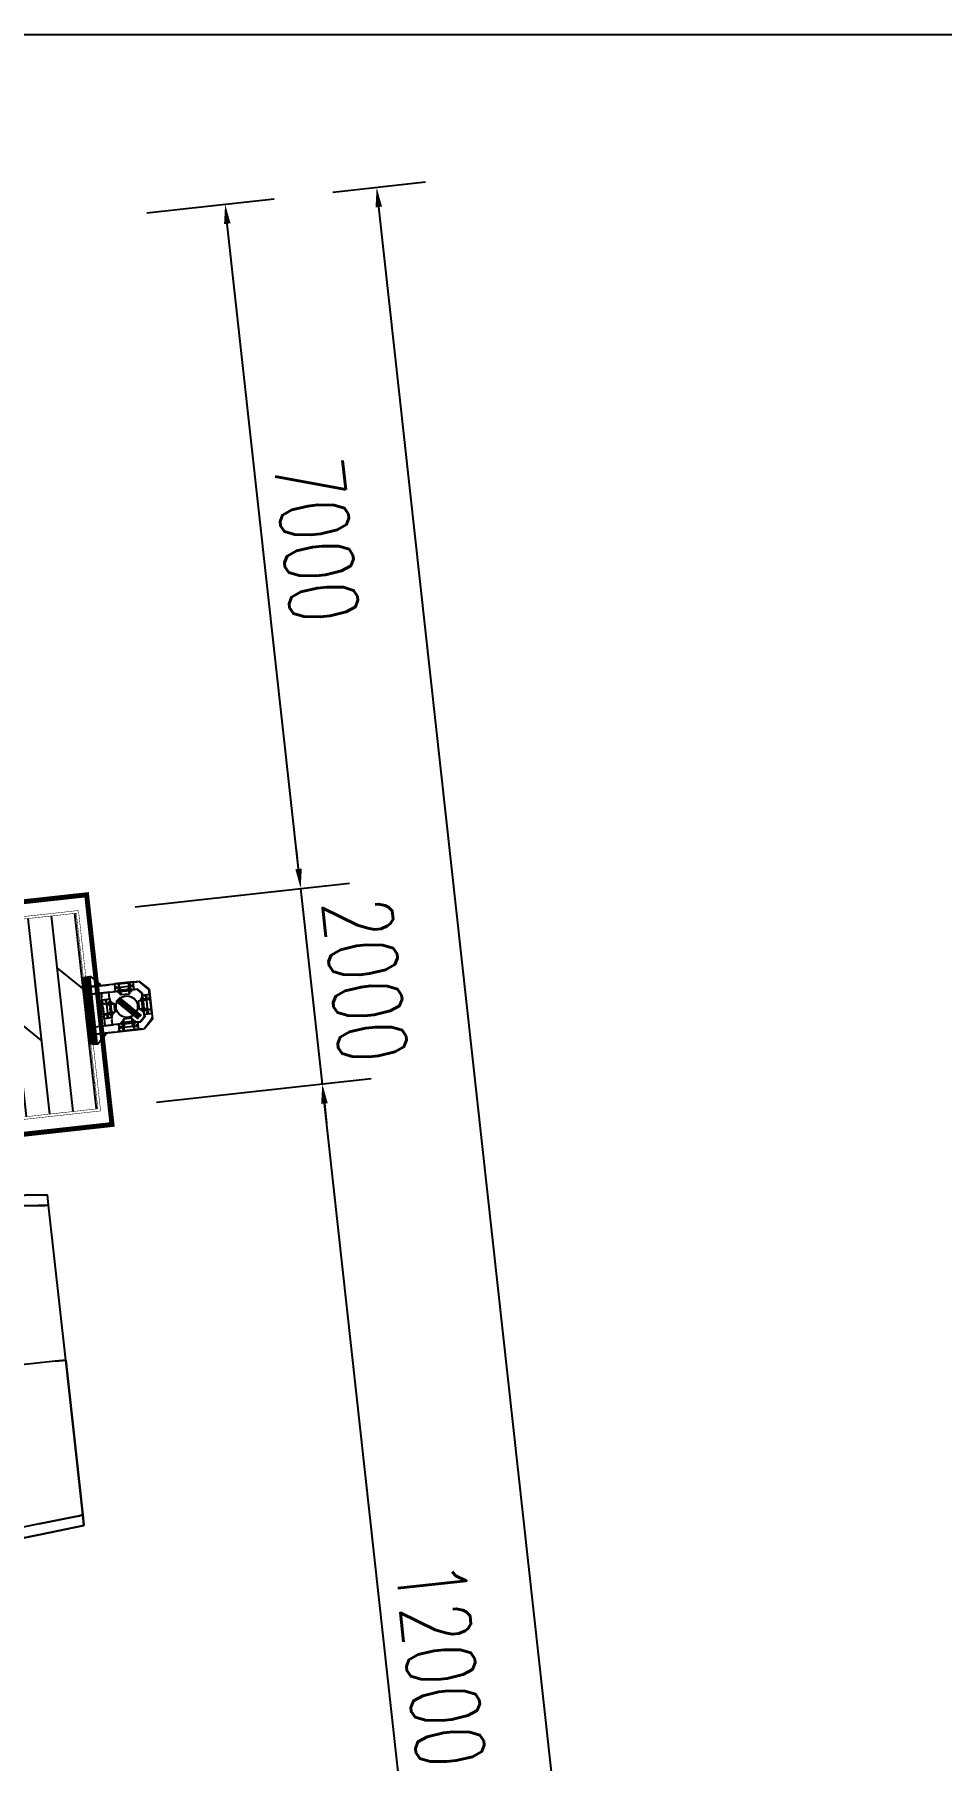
# Model space of a CAD drawing. Header units: millimetres. Extents: x -1003406 to 3312184, y 81337 to 716393.
# Drawn here: x 1422641 to 1431860, y 464052 to 481600 of the extents above; entities that cross this region are included whole.
import ezdxf

# ---------------------------------------------------------------- set-up
doc = ezdxf.new("R2010")
doc.units = ezdxf.units.MM
doc.header["$LTSCALE"] = 10
for name, pattern in [('CENTER2', [28.575, 19.05, -3.175, 3.175, -3.175]), ('DASHED2', [0.375, 0.25, -0.125]), ('DOTE', [2.42, 2, -0.2, 0.02, -0.2])]:
    doc.linetypes.add(name, pattern=pattern)
doc.layers.get('0').update_dxf_attribs({"linetype": 'CONTINUOUS'})
doc.layers.get('Defpoints').update_dxf_attribs({"linetype": 'CONTINUOUS'})
for name, color, linetype in [('DOTE', 1, 'DOTE'), ('sk-打印', 7, 'CONTINUOUS'), ('W-_ANTICOLLISION防撞措施', 192, 'CONTINUOUS'), ('W-bridge approach引桥', 4, 'CONTINUOUS'), ('W-FLOAT_BOWL浮筒', 253, 'CONTINUOUS'), ('W-MOUNTING固定方式', 5, 'CONTINUOUS'), ('W-STEEL_FRAME钢架', 3, 'CONTINUOUS'), ('W-WOOD_FLOOR木地板', 30, 'CONTINUOUS'), ('配筋率', 61, 'CONTINUOUS')]:
    doc.layers.add(name, color=color, linetype=linetype)
doc.styles.add('STANDARD_T3', font='simplex.shx', dxfattribs={"width": 0.7, "bigfont": 'gbcbig.shx'})
doc.dimstyles.new('W&&200', dxfattribs={"dimtxt": 700, "dimasz": 200, "dimexe": 500, "dimexo": 600, "dimgap": 200, "dimtad": 1, "dimdec": 0, "dimzin": 0, "dimdsep": 46, "dimtxsty": 'STANDARD_T3', "dimcen": 0.09, "dimclrd": 1, "dimclre": 1, "dimclrt": 7, "dimazin": 2, "dimtfac": 1, "dimtdec": 0, "dimtix": 1, "dimtmove": 2, "dimatfit": 3, "dimfxl": 100, "dimtolj": 1, "dimtzin": 0, "dimarcsym": 0})
doc.dimstyles.new('W&&5', dxfattribs={"dimtxt": 17.5, "dimasz": 5, "dimexe": 12.5, "dimexo": 15, "dimgap": 5, "dimtad": 1, "dimdec": 0, "dimzin": 0, "dimdsep": 46, "dimtxsty": 'STANDARD_T3', "dimcen": 0.09, "dimclrd": 1, "dimclre": 1, "dimclrt": 7, "dimazin": 2, "dimtfac": 1, "dimtdec": 0, "dimtix": 1, "dimtmove": 2, "dimatfit": 3, "dimfxl": 100, "dimtolj": 1, "dimtzin": 0, "dimarcsym": 0})

# ---------------------------------------------------------------- blocks, each defined once
blk = doc.blocks.new('*U190')
blk.add_lwpolyline([(-12, 0), (-12, 2.5), (12, 2.5), (12, 0)], close=True)
blk = doc.blocks.new('*U189')
at = {"color": 8, "linetype": 'Continuous', "lineweight": 15}
for p, q in [((-1, 2), (-2, 1)), ((0, 1), (0, -1)), ((-1, -2), (-2, -1))]:
    blk.add_line(p, q, dxfattribs=at)
at = {"color": 7, "linetype": 'Continuous', "lineweight": 15}
for p, q in [((16, 1), (0, 1)), ((0, 0), (19, 0)), ((16, 1), (16, 0)), ((19, -1), (19, 0)), ((0, -1), (19, -1))]:
    blk.add_line(p, q, dxfattribs=at)
for centre, radius, start, end in [((-3, 0), 2.9, 41.3178, 318.6822), ((-3, 0), 1.45, 41.3178, 318.6822), ((0, 3), 2.82, 221.3178, 270), ((0, -3), 2.82, 90, 138.6822), ((0, 3), 1.37, 221.3178, 270), ((0, -3), 1.37, 90, 138.6822)]:
    blk.add_arc(centre, radius, start, end, dxfattribs=at)
blk = doc.blocks.new('无头销轴_B型_D12X150')
at = {"color": 0}
for p, q in [((-72, 6), (-72, -6)), ((72, 6), (72, -6))]:
    blk.add_line(p, q, dxfattribs=at)
blk.add_lwpolyline([(-75, 4), (-75, -4), (-72, -6), (72, -6), (75, -4), (75, 4), (72, 6), (-72, 6)], close=True, dxfattribs=at)
for centre in [(-70, 0), (70, 0)]:
    blk.add_circle(centre, 1.6, dxfattribs=at)
blk = doc.blocks.new('A$C1EDE4923')
at = {"color": 3, "linetype": 'CENTER2', "ltscale": 0.5}
for p, q in [((-284, 80), (-260, 80)), ((-272, 68), (-272, 92)), ((-235, 120), (-254, 120)), ((-146, 120), (-127, 120)), ((-97, 80), (-121, 80)), ((-109, 68), (-109, 92))]:
    blk.add_line(p, q, dxfattribs=at)
at = {"linetype": 'DASHED2'}
for p, q in [((-240, 126), (-249, 126)), ((-240, 113), (-249, 113)), ((-235, 126), (-145, 126)), ((-235, 113), (-145, 113)), ((-141, 126), (-132, 126)), ((-141, 113), (-132, 113))]:
    blk.add_line(p, q, dxfattribs=at)
at = {"color": 3, "linetype": 'CENTER2'}
blk.add_line((-241, 120), (-140, 120), dxfattribs=at)
for p, q in [((-232, 80), (-232, 160)), ((-148, 80), (-148, 160))]:
    blk.add_line(p, q)
for points in [[(-94, 40), (-94, 120), (-287, 120), (-287, 40)], [(-249, 142), (-240, 142), (-240, 40), (-249, 40)], [(-232, 160), (-148, 160), (-145, 157), (-145, 83), (-148, 80), (-232, 80), (-235, 83), (-235, 157)], [(-132, 142), (-141, 142), (-141, 40), (-132, 40)]]:
    blk.add_lwpolyline(points, close=True)
for centre in [(-272, 80), (-109, 80)]:
    blk.add_circle(centre, 7)
at = {"xscale": -1}
for name, p, rotation in [('无头销轴_B型_D12X150', (-190, 120), 180), ('*U189', (-260, 114), 270), ('*U190', (-249, 120), 90), ('*U190', (-237, 120), 90)]:
    blk.add_blockref(name, p, dxfattribs=dict(at, rotation=rotation))
for name, p, rotation in [('*U190', (-143, 120), 270), ('*U190', (-132, 120), 270), ('*U189', (-121, 114), 90)]:
    blk.add_blockref(name, p, dxfattribs=dict(rotation=rotation))
blk = doc.blocks.new('*D175')
at = {"color": 1, "lineweight": -2, "transparency": 16777216}
for p, q in [((-78, 311), (78, 464)), ((121, 506), (82, 468)), ((-82, 307), (-85, 304))]:
    blk.add_line(p, q, dxfattribs=at)
at = {"color": 1, "transparency": 16777216}
for points in [[(81, 468), (82, 467), (78, 464)], [(-82, 308), (-81, 307), (-78, 311)]]:
    blk.add_solid(points, dxfattribs=at)
at = {"layer": 'Defpoints', "color": 0, "transparency": 16777216}
for p in [(78, 464), (-78, 311)]:
    blk.add_point(p, dxfattribs=at)
at = {"color": 7, "transparency": 16777216, "insert": (93, 499), "char_height": 17.5, "attachment_point": 5, "rotation": 44.4737, "style": 'STANDARD_T3'}
blk.add_mtext('\\A1;∅219', dxfattribs=at)
blk = doc.blocks.new('*D902')
at = {"layer": 'Defpoints', "color": 0, "transparency": 16777216}
for p in [(1425567, 470930), (1423286, 470678), (1424602, 458751)]:
    blk.add_point(p, dxfattribs=at)
at = {"layer": 'W-bridge approach引桥', "color": 1, "lineweight": -2, "transparency": 16777216}
for p, q in [((1423882, 470744), (1426064, 470985)), ((1426861, 459201), (1425589, 470731)), ((1425198, 458817), (1427380, 459057))]:
    blk.add_line(p, q, dxfattribs=at)
at = {"layer": 'W-bridge approach引桥', "color": 1, "transparency": 16777216}
for points in [[(1425622, 470735), (1425555, 470728), (1425567, 470930)], [(1426894, 459205), (1426828, 459198), (1426883, 459002)]]:
    blk.add_solid(points, dxfattribs=at)
at = {"layer": 'W-bridge approach引桥', "color": 7, "transparency": 16777216, "insert": (1426771, 465027), "char_height": 700, "attachment_point": 5, "rotation": 276.2974, "style": 'STANDARD_T3'}
blk.add_mtext('\\A1;12000', dxfattribs=at)
blk = doc.blocks.new('*D903')
at = {"layer": 'Defpoints', "color": 0, "transparency": 16777216}
for p in [(1425347, 472918), (1423066, 472666), (1423286, 470678)]:
    blk.add_point(p, dxfattribs=at)
at = {"layer": 'W-bridge approach引桥', "color": 1, "lineweight": -2, "transparency": 16777216}
for p, q in [((1425325, 473117), (1425303, 473316)), ((1423663, 472732), (1425844, 472973)), ((1425567, 470930), (1425347, 472918)), ((1423882, 470744), (1426064, 470985)), ((1425589, 470731), (1425610, 470532))]:
    blk.add_line(p, q, dxfattribs=at)
at = {"layer": 'W-bridge approach引桥', "color": 1, "transparency": 16777216}
for points in [[(1425358, 473120), (1425292, 473113), (1425347, 472918)], [(1425622, 470735), (1425555, 470728), (1425567, 470930)]]:
    blk.add_solid(points, dxfattribs=at)
at = {"layer": 'W-bridge approach引桥', "color": 7, "transparency": 16777216, "insert": (1426004, 471984), "char_height": 700, "attachment_point": 5, "rotation": 276.2974, "style": 'STANDARD_T3'}
blk.add_mtext('\\A1;2000', dxfattribs=at)
blk = doc.blocks.new('*D904')
at = {"layer": 'Defpoints', "color": 0, "transparency": 16777216}
for p in [(1424579, 479876), (1406395, 477869), (1423066, 472666)]:
    blk.add_point(p, dxfattribs=at)
at = {"layer": 'W-bridge approach引桥', "color": 1, "lineweight": -2, "transparency": 16777216}
for p, q in [((1423784, 479788), (1425076, 479931)), ((1425325, 473117), (1424601, 479677)), ((1424552, 472830), (1425844, 472973))]:
    blk.add_line(p, q, dxfattribs=at)
at = {"layer": 'W-bridge approach引桥', "color": 1, "transparency": 16777216}
for points in [[(1424634, 479681), (1424568, 479673), (1424579, 479876)], [(1425358, 473120), (1425292, 473113), (1425347, 472918)]]:
    blk.add_solid(points, dxfattribs=at)
at = {"layer": 'W-bridge approach引桥', "color": 7, "transparency": 16777216, "insert": (1425510, 476457), "char_height": 700, "attachment_point": 5, "rotation": 276.2974, "style": 'STANDARD_T3'}
blk.add_mtext('\\A1;7000', dxfattribs=at)
blk = doc.blocks.new('*D910')
at = {"layer": 'Defpoints', "color": 0, "transparency": 16777216}
for p in [(1422170, 480783), (1406395, 477869), (1423066, 472666)]:
    blk.add_point(p, dxfattribs=at)
at = {"layer": 'W-bridge approach引桥', "color": 1, "lineweight": -2, "transparency": 16777216}
for p, q in [((1422258, 479988), (1422116, 481280)), ((1406466, 479050), (1421972, 480761)), ((1406329, 478465), (1406212, 479525))]:
    blk.add_line(p, q, dxfattribs=at)
at = {"layer": 'W-bridge approach引桥', "color": 1, "transparency": 16777216}
for points in [[(1421968, 480794), (1421975, 480728), (1422170, 480783)], [(1406462, 479083), (1406469, 479017), (1406267, 479028)]]:
    blk.add_solid(points, dxfattribs=at)
at = {"layer": 'W-bridge approach引桥', "color": 7, "transparency": 16777216, "insert": (1414158, 480452), "char_height": 700, "attachment_point": 5, "rotation": 6.2974, "style": 'STANDARD_T3'}
blk.add_mtext('\\A1;16000', dxfattribs=at)
blk = doc.blocks.new('*D911')
at = {"layer": 'Defpoints', "color": 0, "transparency": 16777216}
for p in [(1426119, 480046), (1425076, 479931), (1430012, 435202)]:
    blk.add_point(p, dxfattribs=at)
at = {"layer": 'W-bridge approach引桥', "color": 1, "lineweight": -2, "transparency": 16777216}
for p, q in [((1425673, 479996), (1426616, 480101)), ((1431033, 435516), (1426141, 479847)), ((1430609, 435268), (1431552, 435372))]:
    blk.add_line(p, q, dxfattribs=at)
at = {"layer": 'W-bridge approach引桥', "color": 1, "transparency": 16777216}
for points in [[(1426174, 479851), (1426108, 479843), (1426119, 480046)], [(1431067, 435520), (1431000, 435512), (1431055, 435317)]]:
    blk.add_solid(points, dxfattribs=at)
at = {"layer": 'W-bridge approach引桥', "color": 7, "transparency": 16777216, "insert": (1429134, 457742), "char_height": 700, "attachment_point": 5, "rotation": 276.2974, "style": 'STANDARD_T3'}
blk.add_mtext('\\A1;45000', dxfattribs=at)
blk = doc.blocks.new('$matou$00000062')
at = {"color": 0, "linetype": 'Continuous'}
for p, q in [((-1568, -6862), (-1700, -5333)), ((-1635, -6085), (-1568, -6862)), ((-1471, -6862), (-1514, -6371)), ((-1568, -6862), (-1530, -7300)), ((-1530, -7300), (-1568, -6862)), ((-1442, -7197), (-1471, -6862)), ((-1471, -6862), (-1442, -7197)), ((-1442, -7197), (-1471, -6862)), ((0, -7197), (0, -6862)), ((0, -7197), (0, -6862)), ((1471, -6862), (1442, -7197)), ((1442, -7197), (1471, -6862)), ((1442, -7197), (1471, -6862)), ((1530, -7300), (1568, -6862)), ((1568, -6862), (1530, -7300)), ((-1433, -7300), (-1530, -7300)), ((-1530, -7300), (-1433, -7300)), ((-1436, -7267), (-1442, -7197)), ((-1442, -7197), (-1436, -7267)), ((-1436, -7267), (-1442, -7197)), ((-1433, -7300), (-1436, -7267)), ((-1433, -7300), (-1436, -7267)), ((-1436, -7267), (-1433, -7300)), ((-1433, -7300), (0, -7300)), ((0, -7300), (-1433, -7300)), ((0, -7267), (0, -7197)), ((0, -7267), (0, -7197)), ((0, -7197), (0, -7267)), ((0, -7267), (0, -7197)), ((0, -7300), (0, -7267)), ((0, -7267), (0, -7300)), ((0, -7267), (0, -7300)), ((0, -7300), (0, -7267)), ((0, -7300), (1433, -7300)), ((0, -7300), (1433, -7300)), ((1436, -7267), (1433, -7300)), ((1433, -7300), (1436, -7267)), ((1433, -7300), (1436, -7267)), ((1433, -7300), (1530, -7300)), ((1433, -7300), (1530, -7300)), ((1442, -7197), (1436, -7267)), ((1436, -7267), (1442, -7197)), ((1436, -7267), (1442, -7197))]:
    blk.add_line(p, q, dxfattribs=at)
blk = doc.blocks.new('BZQ-T')
at = {"color": 252, "lineweight": 200, "ltscale": 100}
blk.add_line((-344.6, 6), (344.6, 6), dxfattribs=at)
at = {"layer": 'DOTE', "lineweight": 200, "ltscale": 100}
for p, q in [((-300, -17), (-300, 17)), ((-100, -17), (-100, 17)), ((100, -17), (100, 17)), ((300, -17), (300, 17))]:
    blk.add_line(p, q, dxfattribs=at)
at = {"layer": 'W-MOUNTING固定方式'}
for p, q in [((-154.6, 632.1), (-244.6, 542.1)), ((-244.6, 43), (-244.6, 542.1)), ((-121.4, 552.1), (-164.6, 509)), ((-154.6, 632.1), (154.3, 632.1)), ((-121.4, 552.1), (121.2, 552.1)), ((121.2, 552.1), (164.3, 509)), ((154.3, 632.1), (244.3, 542.1)), ((244.3, 43), (244.3, 542.1)), ((-164.6, 43), (-164.6, 509)), ((164.3, 223.1), (164.3, 509))]:
    blk.add_line(p, q, dxfattribs=at)
at = {"layer": 'W-MOUNTING固定方式', "color": 253, "linetype": 'CENTER2', "true_color": 0xadadad}
for p, q in [((-152.5, 627.1), (-239.6, 540.1)), ((-239.6, 43), (-239.6, 540.1)), ((-123.5, 557.1), (-169.6, 511.1)), ((-152.5, 627.1), (152.2, 627.1)), ((-123.5, 557.1), (123.2, 557.1)), ((123.2, 557.1), (169.3, 511.1)), ((152.2, 627.1), (239.3, 540.1)), ((239.3, 43), (239.3, 540.1)), ((-169.6, 43), (-169.6, 511.1)), ((169.3, 43), (169.3, 511.1)), ((-164.6, 218.1), (164.3, 218.1)), ((164.3, 148.1), (-164.6, 148.1))]:
    blk.add_line(p, q, dxfattribs=at)
at = {"layer": 'W-MOUNTING固定方式', "color": 1}
for p, q in [((29.9, 383.5), (-30.1, 383.5)), ((29.9, 383.5), (-30.1, 383.5)), ((-0.1, 341.5), (-0.1, 425.5)), ((-0.1, 341.5), (-0.1, 425.5))]:
    blk.add_line(p, q, dxfattribs=at)
at = {"layer": 'W-MOUNTING固定方式', "color": 0, "lineweight": 5}
for p, q in [((-164.6, 223.1), (164.3, 223.1)), ((164.3, 43), (164.3, 234)), ((164.3, 143.1), (-164.6, 143.1))]:
    blk.add_line(p, q, dxfattribs=at)
at = {"layer": 'W-MOUNTING固定方式', "lineweight": 25}
blk.add_lwpolyline([(-0.1, 425.3), (-0.1, 350)], dxfattribs=at)
at = {"layer": 'W-MOUNTING固定方式', "color": 1}
for points in [[(-344.6, 43), (-344.6, 53), (-254.6, 143), (-244.6, 143), (-244.6, 43)], [(344.3, 43), (344.3, 53), (254.3, 143), (244.3, 143), (244.3, 43)]]:
    blk.add_lwpolyline(points, close=True, dxfattribs=at)
at = {"layer": 'W-MOUNTING固定方式'}
blk.add_circle((-0.1, 387.6), 109.5, dxfattribs=at)
at = {"layer": 'W-STEEL_FRAME钢架'}
for p, q in [((-164.6, 43), (-244.6, 43)), ((164.3, 43), (244.3, 43))]:
    blk.add_line(p, q, dxfattribs=at)
for points in [[(-344.6, 43), (344.6, 43), (344.6, 0), (-344.6, 0)], [(-308, 6), (-292, 6), (-292, 0), (-308, 0)], [(-108, 6), (-92, 6), (-92, 0), (-108, 0)], [(108, 6), (92, 6), (92, 0), (108, 0)], [(308, 6), (292, 6), (292, 0), (308, 0)]]:
    blk.add_lwpolyline(points, close=True, dxfattribs=at)
at = {"layer": 'W-MOUNTING固定方式', "color": 6, "lineweight": 5, "extrusion": (0, 0, -1), "xscale": -1, "zscale": -1}
for p, rotation in [((190.6, 671.7), 180), ((284.1, 193), 90)]:
    blk.add_blockref('A$C1EDE4923', p, dxfattribs=dict(at, rotation=rotation))
at = {"layer": 'W-MOUNTING固定方式', "color": 6, "lineweight": 5, "extrusion": (0, 0, -1), "zscale": -1, "rotation": 270}
blk.add_blockref('A$C1EDE4923', (-283.9, 193), dxfattribs=at)
at = {"layer": 'W-MOUNTING固定方式', "color": 6, "lineweight": 5, "extrusion": (0, 0, -1), "zscale": -1}
blk.add_blockref('A$C1EDE4923', (190.6, 103.6), dxfattribs=at)
dim = blk.add_diameter_dim_2p(p1=(-78.3, 310.9), p2=(78, 464.4), dimstyle='W&&5')
dim.commit()
dim.dimension.update_dxf_attribs({"geometry": '*D175', "text_midpoint": (93.2, 498.6)})

msp = doc.modelspace()

# ---------------------------------------------------------------- hatches: boundary and pattern name
at = {"layer": 'W-WOOD_FLOOR木地板'}
h = msp.add_hatch(dxfattribs=at)
h.set_pattern_fill('DOLMIT', color=256, scale=300, angle=96.29735)
h.set_pattern_definition([(96.297353, (8480.44, -259656.07), (-236.685792, -26.119285), []), (141.297353, (8480.44, -259656.1), (-421.13273, -525.6098), [336.7564, -673.512])])
edge = h.paths.add_edge_path()
edge.add_line((1407159.9, 470936.1), (1407382.1, 468923.3))
edge.add_line((1407382.1, 468923.3), (1423285.5, 470678.3))
edge.add_line((1423285.5, 470678.3), (1423066.1, 472666.3))
edge.add_line((1423066.1, 472666.3), (1407162.7, 470911.3))

# ---------------------------------------------------------------- linework, layer by layer
at = {"layer": 'sk-打印'}
msp.add_lwpolyline([(1373244.3, 481600.1), (1462344.3, 481600.1), (1462344.3, 418900.1), (1373244.3, 418900.1)], close=True, dxfattribs=at)
at = {"layer": 'W-_ANTICOLLISION防撞措施', "const_width": 50}
msp.add_lwpolyline([(1406543.9, 477886), (1407317.1, 471104.5), (1423171.2, 472853.9), (1423429, 470518.1), (1407526.3, 468763.2), (1408896.4, 457244), (1424800.7, 458999.1), (1425069.5, 456563.9), (1409166, 454808.8), (1410432.9, 443328.5), (1426336.4, 445083.6), (1426605.1, 442648.3), (1410701.7, 440893.3), (1411568.2, 433041)], dxfattribs=at)
at = {"layer": 'W-FLOAT_BOWL浮筒', "const_width": 5}
msp.add_lwpolyline([(1410234, 443080.2), (1426137.4, 444835.2), (1426356.8, 442847.3), (1410453.3, 441092.3), (1411330.8, 433140.6), (1405367, 432482.4), (1402404.1, 459331.6), (1400624.6, 465123.9), (1398000.2, 470857.6), (1394091.4, 475400.6), (1393970.3, 476497.9), (1406394.9, 477869), (1407162.7, 470911.3), (1423066.1, 472666.3), (1423285.5, 470678.3), (1407382.1, 468923.3), (1408698.3, 456995.7), (1424601.8, 458750.8), (1424821.2, 456762.8), (1408917.7, 455007.8), (1410234, 443080.2)], dxfattribs=at)
at = {"layer": 'W-STEEL_FRAME钢架', "const_width": 5}
msp.add_lwpolyline([(1410256.1, 443107.8), (1426159.5, 444862.8), (1426384.4, 442825.2), (1410480.9, 441070.2), (1411358.4, 433118.4), (1405344.9, 432454.8), (1402379.5, 459326.6), (1400601.2, 465114.9), (1397979, 470843.9), (1394067.4, 475390.2), (1393942.7, 476520), (1406417, 477896.6), (1407184.8, 470938.9), (1423088.2, 472693.9), (1423313.1, 470656.2), (1407409.6, 468901.2), (1408720.4, 457023.3), (1424623.9, 458778.3), (1424848.7, 456740.7), (1408945.3, 454985.7)], close=True, dxfattribs=at)

# ---------------------------------------------------------------- block references
at = {"layer": 'W-STEEL_FRAME钢架', "lineweight": 200, "rotation": 276.2973526356984}
msp.add_blockref('BZQ-T', (1423194.7, 471674.4), dxfattribs=at)
at = {"layer": '配筋率', "color": 34, "xscale": 1.105263157894737, "yscale": 1.027397260273973, "rotation": 96.29735263570043}
msp.add_blockref('$matou$00000062', (1415503.3, 467299.9), dxfattribs=at)

# ---------------------------------------------------------------- dimensions: what is measured, and where the dimension line sits
at = {"layer": 'W-bridge approach引桥'}
for base, p1, p2, angle, picture, middle in [((1422170.4, 480783.3), (1406394.9, 477869), (1423066.1, 472666.3), 6.29735, '*D910', (1414158.3, 480452.5)), ((1424579.4, 479875.8), (1423066.1, 472666.3), (1406394.9, 477869), 96.29735, '*D904', (1425510, 476457.2))]:
    dim = msp.add_linear_dim(base=base, p1=p1, p2=p2, angle=angle, dimstyle='W&&200', override={"dimfxl": 800, "dimfxlon": 1}, dxfattribs=at)
    dim.commit()
    dim.dimension.update_dxf_attribs({"geometry": picture, "text_midpoint": middle})
for base, p1, p2, picture, middle in [((1426119.3, 480045.7), (1430012.4, 435202.1), (1425076.4, 479930.6), '*D911', (1429134, 457741.8)), ((1425347.2, 472918), (1423285.5, 470678.3), (1423066.1, 472666.3), '*D903', (1426003.6, 471984.4)), ((1425566.6, 470930.1), (1424601.8, 458750.8), (1423285.5, 470678.3), '*D902', (1426771.4, 465026.6))]:
    dim = msp.add_linear_dim(base=base, p1=p1, p2=p2, angle=96.29735, dimstyle='W&&200', dxfattribs=at)
    dim.commit()
    dim.dimension.update_dxf_attribs({"geometry": picture, "text_midpoint": middle})

doc.saveas('drawing.dxf')
